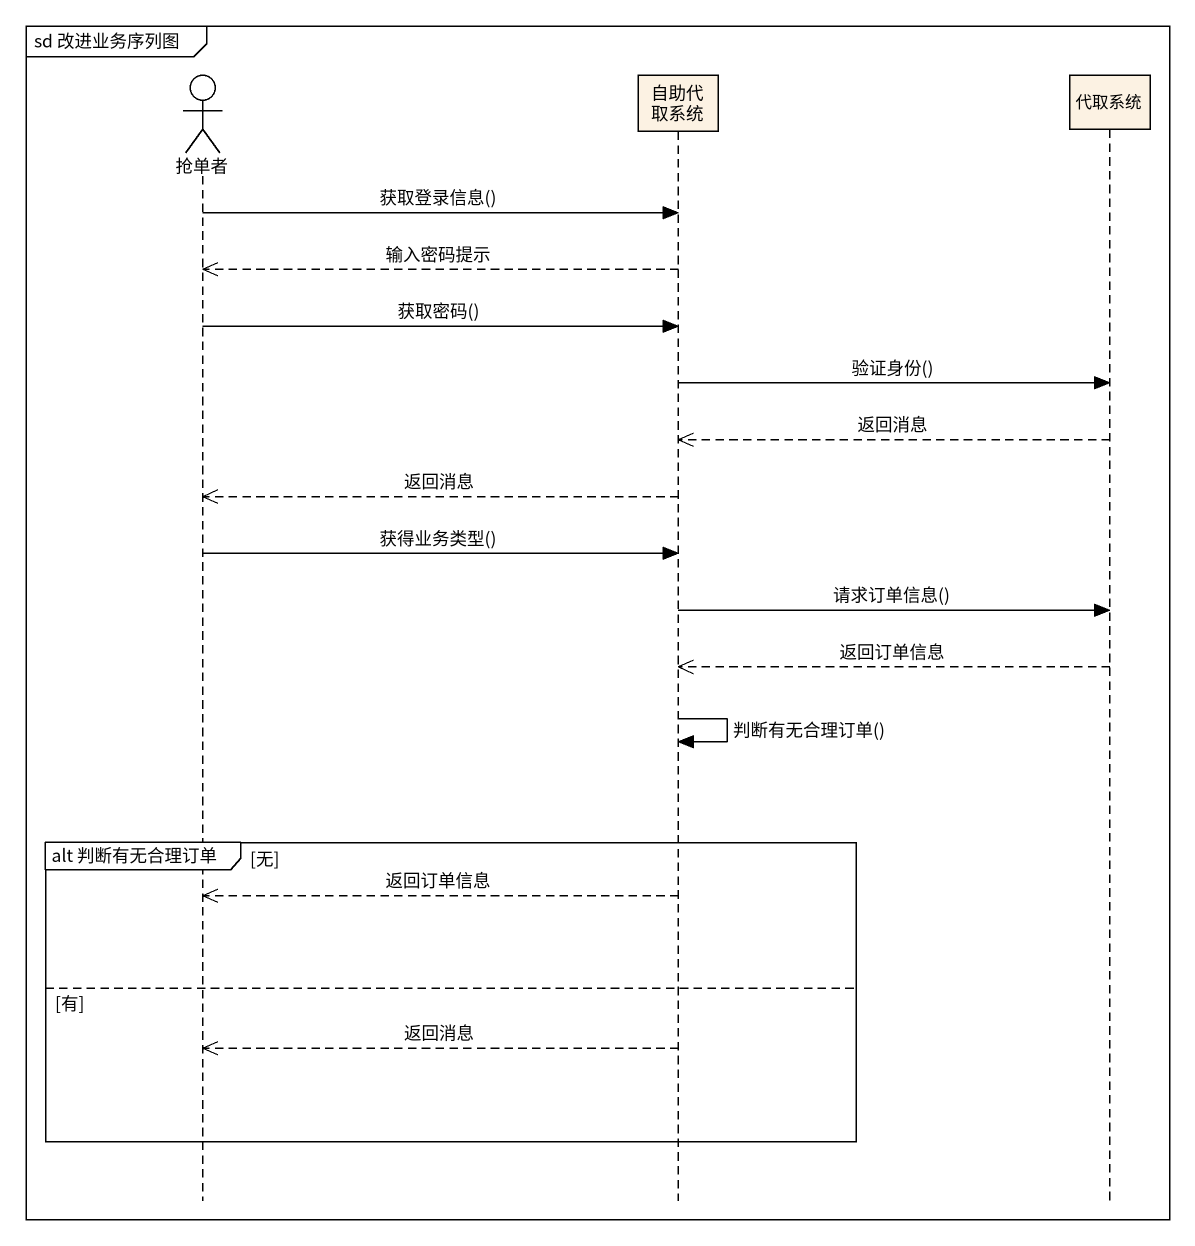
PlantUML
@startuml
mainframe sd 改进业务序列图
hide footbox
actor 抢单者
participant 自助代取系统
participant 代取系统

抢单者 -> 自助代取系统 : 获取登录信息()
自助代取系统 -->> 抢单者 : 输入密码提示
抢单者 -> 自助代取系统 : 获取密码()
自助代取系统 -> 代取系统 : 验证身份()
代取系统 -->> 自助代取系统 : 返回消息
自助代取系统 -->> 抢单者 : 返回消息
抢单者 -> 自助代取系统 : 获得业务类型()
自助代取系统 -> 代取系统 : 请求订单信息()
代取系统 -->> 自助代取系统 : 返回订单信息
自助代取系统 -> 自助代取系统 : 判断有无合理订单()
group alt 判断有无合理订单 [无]
  自助代取系统 -->> 抢单者 : 返回订单信息
else 有
  自助代取系统 -->> 抢单者 : 返回消息
end
@enduml
